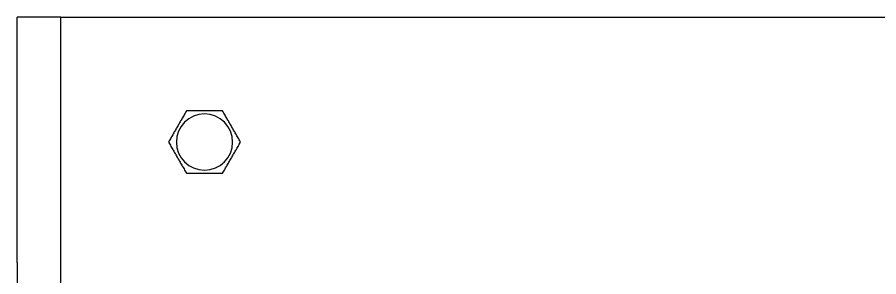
# Model space of a CAD drawing. Header units: millimetres. Extents: x -383313 to -161684, y -117025 to 99224.
# Drawn here: x -348839.1 to -348701.1, y -7437.7 to -7396.1 of the extents above; entities that cross this region are included whole.
import ezdxf

# ---------------------------------------------------------------- set-up
doc = ezdxf.new("R2010")
doc.units = ezdxf.units.MM
doc.header["$MEASUREMENT"] = 0
doc.layers.add('PV-55E8', color=7, linetype='Continuous')

# ---------------------------------------------------------------- blocks, each defined once
blk = doc.blocks.new('*U123')
at = {"layer": 'PV-55E8', "color": 3}
for p, q in [((-1484.5, -534.08), (-1484.5, -523.38)), ((-1477.5, -523.38), (-1477.5, -573.38)), ((-1484.5, -534.08), (-1484.5, -573.38)), ((-1477.5, -573.38), (-1484.5, -573.38)), ((-1477.5, -573.38), (-1286.5, -573.38))]:
    blk.add_line(p, q, dxfattribs=at)
blk.add_circle((-1454.5, -553.38), 4.5, dxfattribs=at)
for points in [[(-1460.27, -553.38), (-1458.83, -550.88), (-1457.39, -548.38)], [(-1457.39, -548.38), (-1454.5, -548.38), (-1451.61, -548.38)], [(-1451.61, -548.38), (-1450.17, -550.88), (-1448.73, -553.38)], [(-1457.39, -558.38), (-1458.83, -555.88), (-1460.27, -553.38)], [(-1448.73, -553.38), (-1450.17, -555.88), (-1451.61, -558.38)], [(-1451.61, -558.38), (-1454.5, -558.38), (-1457.39, -558.38)]]:
    blk.add_rational_spline(points, [1.38309954712, 1.59706579169, 1.38309954712], degree=2, dxfattribs=at)

msp = doc.modelspace()

# ---------------------------------------------------------------- block references
at = {"xscale": -1, "rotation": 180}
msp.add_blockref('*U123', (-347354.63832, -7969.47031), dxfattribs=at)

doc.saveas('drawing.dxf')
